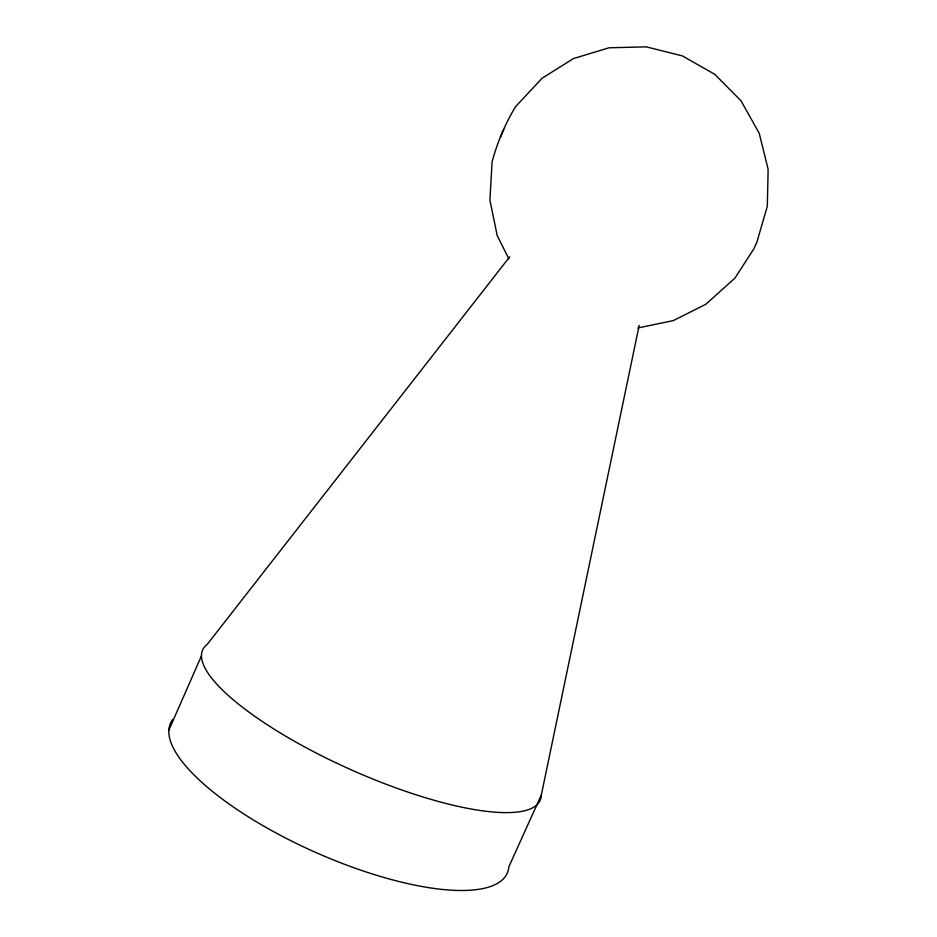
<?xml version="1.0" encoding="UTF-8"?>
<svg xmlns="http://www.w3.org/2000/svg" width="937" height="937" viewBox="0 0 937 937"><rect width="100%" height="100%" fill="white"/><g stroke="black" fill="none" stroke-linecap="round" stroke-linejoin="round"><path stroke-width="1.41" d="M172.748 719.417A184.308 59.031 24 0 0 317.924 853.42A184.308 59.031 24 0 0 508.885 866.748L541.34 794.916L639.186 325.35M637.816 327.973L673.305 320.606L705.795 304.291L734.948 278.102L753.781 248.926L756.803 242.414L767.321 206.245L768.129 169.269L759.204 133.23L741.003 100.774L714.767 74.339L682.382 55.904L646.249 46.85L609.027 47.799L573.456 58.574L542.066 78.251L515.514 106.736C505.207 123.789 497.324 142.494 492.101 161.726L489.91 200.178L497.219 235.62L508.861 258.846M503.755 129.4L500.405 137.27M168.871 730.122L201.467 655.841M509.693 256.832L207.276 644.328A184.741 49.017 24 0 0 348.541 768.621A184.741 49.017 24 0 0 541.34 794.916"/></g></svg>
